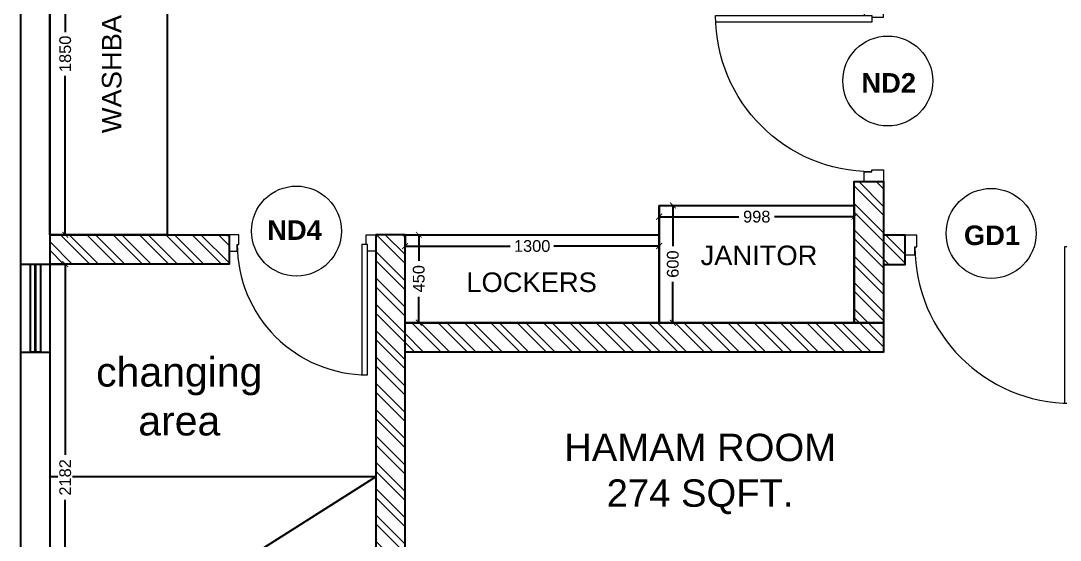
# Model space of a CAD drawing. Header units: millimetres. Extents: x 1464389 to 1998638, y -29162 to 256806.
# Drawn here: x 1878795 to 1884112, y 203579 to 206235 of the extents above; entities that cross this region are included whole.
import ezdxf

# ---------------------------------------------------------------- set-up
doc = ezdxf.new("R2010")
doc.units = ezdxf.units.MM
doc.header["$LTSCALE"] = 15
doc.header["$PDMODE"] = 35
doc.layers.get('0').update_dxf_attribs({"lineweight": 5})
for name, color, linetype in [('A-TEXT', 4, 'Continuous'), ('A-WNDW', 4, 'Continuous'), ('GFC Walls', 14, 'Continuous'), ('LS_DR_Washbasin', 165, 'Continuous'), ('NEW WALL', 5, 'Continuous'), ('Text', 250, 'Continuous')]:
    doc.layers.add(name, color=color, linetype=linetype)
for name, color, linetype, lineweight in [('A-Walls', 1, 'Continuous', 30), ('dimension', 1, 'Continuous', 25), ('DOOR', 124, 'Continuous', 9), ('HACH', 252, 'Continuous', 13)]:
    doc.layers.add(name, color=color, linetype=linetype, lineweight=lineweight)
doc.layers.add('Furnitures', color=7, linetype='Continuous', lineweight=25, true_color=0x753b00)
doc.styles.add('ARIAL', font='arial.ttf')
doc.dimstyles.new('SC-25', dxfattribs={"dimtxt": 60, "dimasz": 30, "dimexe": 0, "dimexo": 0, "dimgap": 25, "dimtad": 0, "dimdec": 0, "dimzin": 0, "dimdsep": 46, "dimtxsty": 'ARIAL', "dimblk": 'ARCHTICK', "dimcen": 0.09, "dimdle": 3, "dimclrd": 251, "dimclre": 251, "dimclrt": 1, "dimadec": 0, "dimazin": 0, "dimtfac": 1, "dimtdec": 0, "dimtofl": 0, "dimtmove": 0, "dimatfit": 2, "dimfxl": 100, "dimtolj": 1, "dimtzin": 0, "dimarcsym": 0})

# ---------------------------------------------------------------- blocks, each defined once
blk = doc.blocks.new('terrace site dwg')
at = {"layer": 'A-WNDW', "ltscale": 0.5}
for p, q in [((2562989.505105329, 863323.1717648032), (2563139.505105329, 863323.1717648032)), ((2563064.505105329, 863323.1717648032), (2563064.505105329, 862873.1717648032)), ((2563064.505105329, 863323.1717648032), (2563064.505105329, 862873.1717648032)), ((2562989.505105329, 862873.1717648032), (2563139.505105329, 862873.1717648032)), ((2562989.505105329, 862873.1717648032), (2563139.505105329, 862873.1717648032))]:
    blk.add_line(p, q, dxfattribs=at)
blk.add_lwpolyline([(2563089.505105329, 863323.1717648032), (2563089.505105329, 862873.1717648032), (2563039.505105329, 862873.1717648032), (2563039.505105329, 863323.1717648032)], close=True, dxfattribs=at)
blk.add_lwpolyline([(2563089.505105329, 863323.1717648032), (2563089.505105329, 862873.1717648032), (2563039.505105329, 862873.1717648032), (2563039.505105329, 863323.1717648032)], close=True, dxfattribs=at)
at = {"layer": 'A-WNDW', "ltscale": 0.5, "const_width": 14.0671646505383}
for points in [[(2563064.505105329, 863323.1717648032), (2563064.505105329, 862873.1717648032)], [(2563064.505105329, 863167.7291970837), (2563064.505105329, 862873.1717648032)]]:
    blk.add_lwpolyline(points, dxfattribs=at)
at = {"layer": 'GFC Walls'}
for p, q in [((2562989.505105329, 858688.1717648032), (2562989.505105329, 872598.1717648032)), ((2563139.505105329, 861453.1717648032), (2563139.505105329, 872418.1717648032))]:
    blk.add_line(p, q, dxfattribs=at)
blk = doc.blocks.new('_ArchTick')
at = {"color": 0, "linetype": 'ByBlock', "const_width": 0.15}
blk.add_lwpolyline([(-0.5, -0.5), (0.5, 0.5)], dxfattribs=at)
blk = doc.blocks.new('*D1427')
at = {"layer": 'Defpoints', "color": 0, "transparency": 16777216}
for p in [(1878943.747618751, 206991.2182636728), (1879022.048334532, 206991.2182636728), (1878943.747618751, 205140.9128441099)]:
    blk.add_point(p, dxfattribs=at)
at = {"layer": 'dimension', "color": 251, "lineweight": -2, "transparency": 16777216}
for p, q in [((1878943.747618751, 206991.2182636728), (1879022.048334532, 206991.2182636728)), ((1879022.048334532, 206994.2182636728), (1879022.048334532, 206177.7299467972)), ((1879022.048334532, 205137.9128441099), (1879022.048334532, 205954.4011609855)), ((1878943.747618751, 205140.9128441099), (1879022.048334532, 205140.9128441099))]:
    blk.add_line(p, q, dxfattribs=at)
at = {"layer": 'dimension', "color": 251, "lineweight": -2, "transparency": 16777216, "xscale": 30, "yscale": 30, "zscale": 30}
for p, rotation in [((1879022.048334532, 206991.2182636728), 90), ((1879022.048334532, 205140.9128441099), 270)]:
    blk.add_blockref('_ArchTick', p, dxfattribs=dict(at, rotation=rotation))
at = {"layer": 'dimension', "color": 1, "transparency": 16777216, "insert": (1879022.048334531, 206066.0655538908), "char_height": 60, "attachment_point": 5, "rotation": 90, "style": 'ARIAL', "bg_fill": 3, "box_fill_scale": 1.1, "bg_fill_color": 256, "bg_fill_true_color": 13158600, "bg_fill_transparency": 0}
blk.add_mtext('\\A1;1850', dxfattribs=at)
blk = doc.blocks.new('*D1431')
at = {"layer": 'Defpoints', "color": 0, "transparency": 16777216}
for p in [(1882060.44550344, 205290.9128441098), (1880760.598082899, 205140.9128441098), (1882060.44550344, 205083.2098450965)]:
    blk.add_point(p, dxfattribs=at)
at = {"layer": 'dimension', "color": 251, "lineweight": -2, "transparency": 16777216}
for p, q in [((1882060.44550344, 205290.9128441098), (1882060.44550344, 205083.2098450965)), ((1880760.598082899, 205140.9128441098), (1880760.598082899, 205083.2098450965)), ((1880757.598082899, 205083.2098450965), (1881298.857400264, 205083.2098450965)), ((1882063.44550344, 205083.2098450965), (1881522.186186075, 205083.2098450965))]:
    blk.add_line(p, q, dxfattribs=at)
at = {"layer": 'dimension', "color": 251, "lineweight": -2, "transparency": 16777216, "xscale": 30, "yscale": 30, "zscale": 30, "rotation": 180}
blk.add_blockref('_ArchTick', (1880760.598082899, 205083.2098450965), dxfattribs=at)
at = {"layer": 'dimension', "color": 251, "lineweight": -2, "transparency": 16777216, "xscale": 30, "yscale": 30, "zscale": 30}
blk.add_blockref('_ArchTick', (1882060.44550344, 205083.2098450965), dxfattribs=at)
at = {"layer": 'dimension', "color": 1, "transparency": 16777216, "insert": (1881410.521793169, 205083.2098450965), "char_height": 60, "attachment_point": 5, "style": 'ARIAL', "bg_fill": 3, "box_fill_scale": 1.1, "bg_fill_color": 256, "bg_fill_true_color": 13158600, "bg_fill_transparency": 0}
blk.add_mtext('\\A1;1300', dxfattribs=at)
blk = doc.blocks.new('*D1432')
at = {"layer": 'Defpoints', "color": 0, "transparency": 16777216}
for p in [(1882060.44550344, 205290.9128441098), (1883058.598598817, 205233.2098450965), (1883058.598598817, 205140.9141308283)]:
    blk.add_point(p, dxfattribs=at)
at = {"layer": 'dimension', "color": 251, "lineweight": -2, "transparency": 16777216}
for p, q in [((1882060.44550344, 205290.9128441098), (1882060.44550344, 205233.2098450965)), ((1882057.44550344, 205233.2098450965), (1882468.178258495, 205233.2098450965)), ((1883061.598598817, 205233.2098450965), (1882650.865843761, 205233.2098450965)), ((1883058.598598817, 205140.9141308283), (1883058.598598817, 205233.2098450965))]:
    blk.add_line(p, q, dxfattribs=at)
at = {"layer": 'dimension', "color": 251, "lineweight": -2, "transparency": 16777216, "xscale": 30, "yscale": 30, "zscale": 30, "rotation": 180}
blk.add_blockref('_ArchTick', (1882060.44550344, 205233.2098450965), dxfattribs=at)
at = {"layer": 'dimension', "color": 251, "lineweight": -2, "transparency": 16777216, "xscale": 30, "yscale": 30, "zscale": 30}
blk.add_blockref('_ArchTick', (1883058.598598817, 205233.2098450965), dxfattribs=at)
at = {"layer": 'dimension', "color": 1, "transparency": 16777216, "insert": (1882559.522051128, 205233.2098450965), "char_height": 60, "attachment_point": 5, "style": 'ARIAL', "bg_fill": 3, "box_fill_scale": 1.1, "bg_fill_color": 256, "bg_fill_true_color": 13158600, "bg_fill_transparency": 0}
blk.add_mtext('\\A1;998', dxfattribs=at)
blk = doc.blocks.new('*D1433')
at = {"layer": 'Defpoints', "color": 0, "transparency": 16777216}
for p in [(1880760.5980829, 205140.9128441099), (1880760.5980829, 204690.9138668041), (1880830.576330599, 204690.9138668041)]:
    blk.add_point(p, dxfattribs=at)
at = {"layer": 'dimension', "color": 251, "lineweight": -2, "transparency": 16777216}
for p, q in [((1880760.5980829, 205140.9128441099), (1880830.576330599, 205140.9128441099)), ((1880830.576330599, 205143.9128441099), (1880830.576330599, 205008.3008042974)), ((1880830.576330599, 204687.9138668041), (1880830.576330599, 204823.5259066166)), ((1880760.5980829, 204690.9138668041), (1880830.576330599, 204690.9138668041))]:
    blk.add_line(p, q, dxfattribs=at)
at = {"layer": 'dimension', "color": 251, "lineweight": -2, "transparency": 16777216, "xscale": 30, "yscale": 30, "zscale": 30}
for p, rotation in [((1880830.576330599, 205140.9128441099), 90), ((1880830.576330599, 204690.9138668041), 270)]:
    blk.add_blockref('_ArchTick', p, dxfattribs=dict(at, rotation=rotation))
at = {"layer": 'dimension', "color": 1, "transparency": 16777216, "insert": (1880830.576330598, 204915.9133554564), "char_height": 60, "attachment_point": 5, "rotation": 90, "style": 'ARIAL', "bg_fill": 3, "box_fill_scale": 1.1, "bg_fill_color": 256, "bg_fill_true_color": 13158600, "bg_fill_transparency": 0}
blk.add_mtext('\\A1;450', dxfattribs=at)
blk = doc.blocks.new('*D1350')
at = {"layer": 'Defpoints', "color": 0, "transparency": 16777216}
for p in [(1878944.598082907, 204990.9128441098), (1878944.598082907, 202808.9128441098), (1879022.048334534, 202808.9128441098)]:
    blk.add_point(p, dxfattribs=at)
at = {"layer": 'dimension', "color": 251, "lineweight": -2, "transparency": 16777216}
for p, q in [((1878944.598082907, 204990.9128441098), (1879022.048334534, 204990.9128441098)), ((1879022.048334534, 204993.9128441098), (1879022.048334534, 204014.7082056378)), ((1879022.048334534, 202805.9128441098), (1879022.048334534, 203785.1174825818)), ((1878944.598082907, 202808.9128441098), (1879022.048334534, 202808.9128441098))]:
    blk.add_line(p, q, dxfattribs=at)
at = {"layer": 'dimension', "color": 251, "lineweight": -2, "transparency": 16777216, "xscale": 30, "yscale": 30, "zscale": 30}
for p, rotation in [((1879022.048334534, 204990.9128441098), 90), ((1879022.048334534, 202808.9128441098), 270)]:
    blk.add_blockref('_ArchTick', p, dxfattribs=dict(at, rotation=rotation))
at = {"layer": 'dimension', "color": 1, "transparency": 16777216, "insert": (1879022.048334534, 203899.9128441092), "char_height": 60, "attachment_point": 5, "rotation": 90, "style": 'ARIAL', "bg_fill": 3, "box_fill_scale": 1.1, "bg_fill_color": 256, "bg_fill_true_color": 13158600, "bg_fill_transparency": 0}
blk.add_mtext('\\A1;2182', dxfattribs=at)
blk = doc.blocks.new('*D1420')
at = {"layer": 'Defpoints', "color": 0, "transparency": 16777216}
for p in [(1882060.44550344, 205290.9128441099), (1882060.446276899, 204690.9138668051), (1882130.264837914, 204690.9138668051)]:
    blk.add_point(p, dxfattribs=at)
at = {"layer": 'dimension', "color": 251, "lineweight": -2, "transparency": 16777216}
for p, q in [((1882060.44550344, 205290.9128441099), (1882130.264837914, 205290.9128441099)), ((1882130.264837914, 205293.9128441099), (1882130.264837914, 205082.2571480905)), ((1882130.264837914, 204687.9138668051), (1882130.264837914, 204899.5695628245)), ((1882060.446276899, 204690.9138668051), (1882130.264837914, 204690.9138668051))]:
    blk.add_line(p, q, dxfattribs=at)
at = {"layer": 'dimension', "color": 251, "lineweight": -2, "transparency": 16777216, "xscale": 30, "yscale": 30, "zscale": 30}
for p, rotation in [((1882130.264837914, 205290.9128441099), 90), ((1882130.264837914, 204690.9138668051), 270)]:
    blk.add_blockref('_ArchTick', p, dxfattribs=dict(at, rotation=rotation))
at = {"layer": 'dimension', "color": 1, "transparency": 16777216, "insert": (1882130.264837914, 204990.913355457), "char_height": 60, "attachment_point": 5, "rotation": 90, "style": 'ARIAL', "bg_fill": 3, "box_fill_scale": 1.1, "bg_fill_color": 256, "bg_fill_true_color": 13158600, "bg_fill_transparency": 0}
blk.add_mtext('\\A1;600', dxfattribs=at)
blk = doc.blocks.new('D900')
for points in [[(0, 840), (0, 900), (100, 900), (100, 850), (60, 850), (60, 840)], [(0, 60), (0, 0), (100, 0), (100, 50), (60, 50), (60, 60)]]:
    blk.add_lwpolyline(points, close=True)
blk.add_lwpolyline([(60, 850, -0.4142135623730955), (860, 50), (60, 50), (60, 85), (859.2340082854332, 85)], format="xyb")
blk = doc.blocks.new('DOOR TERRACE')
at = {"layer": 'DOOR', "rotation": 180}
blk.add_blockref('D900', (1153629.770352836, -153840.4073915436), dxfattribs=at)
at = {"layer": 'DOOR'}
for p, xscale, yscale, zscale, rotation in [((1151031.770303391, -155012.5558390135), -0.8333333333330818, 0.8333333333330818, 0.83333333333308, 90), ((1154640.061276606, -155014.5890190341), -0.9999563330010446, 0.9999563330010446, 0.9999563330010446, 89.99999998047635)]:
    blk.add_blockref('D900', p, dxfattribs=dict(at, xscale=xscale, yscale=yscale, zscale=zscale, rotation=rotation))
blk = doc.blocks.new('LEGEND TERRACE')
for centre in [(1153650.68822083, -154226.0928164935), (1150625.94997473, -154993.6663640364), (1154179.400375596, -155005.5981734639)]:
    blk.add_circle(centre, 230)
at = {"layer": 'A-TEXT', "ltscale": 0.25, "char_height": 100, "attachment_point": 1, "style": 'ARIAL'}
for s, insert in [('\\pxqc;{\\fArial|b1|i0|c0|p34;ND2}', (1153004.084927888, -154185.7985443005)), ('\\pxqc;{\\fArial|b1|i0|c0|p34;ND4}', (1149964.858529043, -154938.6034700493)), ('\\pxqc,t11;{\\fArial|b1|i0|c0|p34;GD1}', (1153532.797082654, -154965.303901271))]:
    blk.add_mtext_dynamic_manual_height_columns(s, width=1302.770375959575, gutter_width=250, heights=[0], dxfattribs=dict(at, insert=insert))
blk = doc.blocks.new('INTERNAL WALLS FIFFTH')
at = {"layer": 'NEW WALL', "ltscale": 0.25}
for points in [[(1153479.770819212, -155462.5548163193), (1153479.770819367, -154740.4073915442), (1153629.770352837, -154740.4073915442), (1153629.770352682, -155462.5548163193)], [(1149365.770303397, -155012.555839014), (1150281.770303391, -155012.5558390139), (1150281.770303391, -155162.5558390139), (1149365.770303397, -155162.555839014)], [(1153629.765397001, -155163.8848253816), (1153740.100576906, -155164.5892986679), (1153740.100576906, -155014.5892986679), (1153629.765397001, -155013.8848253816)], [(1151181.770303391, -155462.5548163197), (1153629.770352837, -155462.5548163193), (1153629.770352837, -155612.5548163193), (1151181.770303391, -155612.5548163197)]]:
    blk.add_lwpolyline(points, close=True, dxfattribs=at)
blk.add_lwpolyline([(1151181.770303392, -157344.5558390144), (1151181.770303391, -155012.5558390139), (1151031.770303391, -155012.5558390139), (1151031.770303392, -157344.5558390145)], dxfattribs=at)

msp = doc.modelspace()

# ---------------------------------------------------------------- linework, layer by layer
at = {"layer": 'Furnitures'}
for points in [[(1878943.74761875, 206991.2182636727), (1879543.686308552, 206991.2182636727), (1879543.686308552, 205140.9128441098), (1878943.74761875, 205140.9128441098)], [(1882060.44550344, 205290.9128441098), (1883058.598598767, 205290.9141308283), (1883058.598598767, 204690.9151535225), (1882060.44550344, 204690.913866804)], [(1880760.598082899, 205140.9128441098), (1882060.44550344, 205140.9128441098), (1882060.44550344, 204690.913866804), (1880760.598082899, 204690.913866804)]]:
    msp.add_lwpolyline(points, close=True, dxfattribs=at)
at = {"layer": 'LS_DR_Washbasin'}
for q in [(1878944.537178519, 203901.959321099), (1879074.956737949, 202931.9899011285)]:
    msp.add_line((1880610.5980829, 203901.959321099), q, dxfattribs=at)

# ---------------------------------------------------------------- block references
at = {"layer": 'A-Walls'}
msp.add_blockref('terrace site dwg', (-684194.9070224285, -658332.2589206935), dxfattribs=at)

# ---------------------------------------------------------------- texts
at = {"layer": 'Text', "insert": (1879311.021975537, 206498.259283753), "char_height": 100, "width": 1578.072175809421, "attachment_point": 9, "rotation": 90.00000000000001, "style": 'ARIAL'}
msp.add_mtext('WASHBASIN', dxfattribs=at)
at = {"layer": 'Text', "char_height": 100, "width": 1578.072175809421, "attachment_point": 9, "style": 'ARIAL'}
for s, insert in [('JANITOR', (1882869.563005935, 204984.0854081644)), ('LOCKERS', (1881741.399092269, 204846.6858010101))]:
    msp.add_mtext(s, dxfattribs=dict(at, insert=insert))
at = {"layer": 'Text', "ltscale": 0.25, "style": 'ARIAL'}
for s, width, gutter_width, insert, char_height, attachment_point in [('\\pxqc;changing \\Parea', 1302.770375959575, 250.0000000000001, (1880256.737008268, 204112.2603026932), 150, 9), ('\\pxqc;HAMAM ROOM\\P\\pt5;274 SQFT.        \\P\\pq*;     ', 1896.10011896005, 250, (1881321.557971538, 203477.9331294672), 140, 7)]:
    msp.add_mtext_dynamic_manual_height_columns(s, width=width, gutter_width=gutter_width, heights=[0], dxfattribs=dict(at, insert=insert, char_height=char_height, attachment_point=attachment_point))

# ---------------------------------------------------------------- next in the draw order: dimensions: what is measured, and where the dimension line sits
at = {"layer": 'dimension'}
for base, p1, p2, picture, middle in [((1879022.048334532, 206991.2182636728), (1878943.74761875, 205140.9128441098), (1878943.74761875, 206991.2182636727), '*D1427', (1879022.048334531, 206066.0655538908)), ((1879022.048334534, 202808.9128441098), (1878944.598082906, 204990.9128441097), (1878944.598082906, 202808.9128441097), '*D1350', (1879022.048334534, 203899.9128441092))]:
    dim = msp.add_linear_dim(base=base, p1=p1, p2=p2, angle=90, dimstyle='SC-25', override={"dimtfill": 1, "dimarcsym": 1}, dxfattribs=at)
    dim.commit()
    dim.dimension.update_dxf_attribs({"geometry": picture, "text_midpoint": middle})
dim = msp.add_linear_dim(base=(1882060.44550344, 205083.2098450965), p1=(1880760.598082899, 205140.9128441098), p2=(1882060.44550344, 205290.9128441098), dimstyle='SC-25', override={"dimtfill": 1, "dimarcsym": 1}, dxfattribs=at)
dim.commit()
dim.dimension.update_dxf_attribs({"geometry": '*D1431', "text_midpoint": (1881410.521793169, 205083.2098450965)})

# ---------------------------------------------------------------- next in the draw order: dimensions: what is measured, and where the dimension line sits
dim = msp.add_linear_dim(base=(1883058.598598817, 205233.2098450965), p1=(1882060.44550344, 205290.9128441098), p2=(1883058.598598817, 205140.9141308283), dimstyle='SC-25', override={"dimtmove": 1, "dimtfill": 1, "dimarcsym": 1}, dxfattribs=at)
dim.commit()
dim.dimension.update_dxf_attribs({"geometry": '*D1432', "text_midpoint": (1882559.522051128, 205233.2098450965)})
dim = msp.add_linear_dim(base=(1880830.576330599, 204690.9138668041), p1=(1880760.598082899, 205140.9128441098), p2=(1880760.598082899, 204690.913866804), angle=90, dimstyle='SC-25', override={"dimtfill": 1, "dimarcsym": 1}, dxfattribs=at)
dim.commit()
dim.dimension.update_dxf_attribs({"geometry": '*D1433', "text_midpoint": (1880830.576330598, 204915.9133554564)})

# ---------------------------------------------------------------- next in the draw order: hatches: boundary and pattern name
at = {"layer": 'HACH'}
h = msp.add_hatch(dxfattribs=at)
h.set_pattern_fill('ANSI32', color=256, scale=9.999999999999998, angle=90)
h.set_pattern_definition([(135, (-635552.533274899, -698149.2975375736), (-67.35192090801866, -67.35192090801866), []), (135, (-635552.533274899, -698104.3962375736), (-67.35192090801866, -67.35192090801866), [])])
h.paths.add_polyline_path([(1889903.888997762, 204988.9079386445), (1889753.888997762, 204988.9079386445), (1889754.598132349, 203920.9350809365), (1889904.598132349, 203920.9350809365)])
h.paths.add_polyline_path([(1889903.889088294, 205138.9081815417), (1887497.625106785, 205138.9003885561), (1887497.625106785, 204988.9003885561), (1889903.889088294, 204988.9081815417)])
h.paths.add_polyline_path([(1889903.18002763, 206338.9082254707), (1889753.18002763, 206338.9082254707), (1889753.889087953, 206138.9039362296), (1889903.889087953, 206138.9039362296)])
h.paths.add_polyline_path([(1886597.62510681, 205138.9048547563), (1885268.889068893, 205138.8970621204), (1885268.889068893, 204988.8970621204), (1886447.625002308, 204988.903975051), (1886447.625002307, 204988.9044149034), (1886597.625002307, 204988.9044149034), (1886597.62510681, 204988.9048547563), (1886447.625002308, 204988.903975051), (1886447.627790643, 203170.7692440375), (1886597.627790643, 203170.7692440375), (1886597.625002307, 204988.9044149034), (1886447.625002307, 204988.9044149034), (1886447.625002308, 204988.903975051), (1886597.62510681, 204988.9048547563)])
h.paths.add_polyline_path([(1884368.947515194, 205038.8796640893), (1884368.889068902, 205038.8796640893), (1884368.889068868, 205138.8796640893), (1884218.923448644, 205138.8796640893), (1884218.92344861, 205038.8794154844), (1884219.598132349, 203925.9350809365), (1884369.598132349, 203925.9350809365)])
h.paths.add_polyline_path([(1880760.5980829, 201908.9128441092), (1880610.599420701, 201908.9128441092), (1880610.599420701, 200505.9128441098), (1880760.5980829, 200505.9128441098)])
h.paths.add_polyline_path([(1880760.598082899, 205140.9128441097), (1880610.598082899, 205140.9128441097), (1880610.5980829, 203120.9128441096), (1880760.5980829, 203120.9128441096)])
h.paths.add_polyline_path([(1880760.5980829, 202970.9128441096), (1880610.5980829, 202970.9128441096), (1880610.5980829, 202808.9128441092), (1880760.5980829, 202808.9128441092)])
h.paths.add_polyline_path([(1880760.5980829, 202808.9128441092), (1880610.5980829, 202808.9128441092), (1878944.598082906, 202808.9128441096), (1878944.598082906, 202658.9128441096), (1880760.5980829, 202658.9128441092)])
h.paths.add_polyline_path([(1883208.598132345, 204690.9138668043), (1880760.598082899, 204690.9138668039), (1880760.5980829, 204540.9138668039), (1883208.598132345, 204540.9138668043)])
h.paths.add_polyline_path([(1883208.598132254, 204989.5838261002), (1883208.593176509, 204989.5838577419), (1883208.593176509, 205139.5838577419), (1883208.598132345, 205413.0612915794), (1883058.598598875, 205413.0612915794), (1883058.598598721, 204690.9138668043), (1883208.598132191, 204690.9138668043)])
h.paths.add_polyline_path([(1883318.928356414, 205038.879415791), (1883318.92344861, 205038.879415791), (1883318.923448644, 205138.879415791), (1883208.598132286, 205139.5838261), (1883208.598132254, 204989.5838261002), (1883318.928356414, 204988.8793844556)])
h.paths.add_polyline_path([(1879860.598082899, 205140.9128441097), (1878944.598082906, 205140.9128441096), (1878944.598082906, 204990.9128441096), (1879860.598082899, 204990.9128441097)])
h.paths.add_polyline_path([(1881263.901062438, 206763.131317555), (1881113.901062438, 206763.131317555), (1881113.901062438, 206313.0612915794), (1881263.901062438, 206313.0612915794)])
h.paths.add_polyline_path([(1883058.598132345, 206463.0612915794), (1881263.901062438, 206463.0612915794), (1881263.901062438, 206313.0612915794), (1883058.598132345, 206313.0612915794)])
h.paths.add_polyline_path([(1883058.598132345, 207663.131317555), (1881113.901062438, 207663.131317555), (1881113.901062438, 207513.131317555), (1883058.598132345, 207513.131317555)])
h.paths.add_polyline_path([(1883208.598132345, 210186.3247922016), (1883058.598132345, 210186.3247922016), (1883058.598132345, 206313.0612915794), (1883208.598132345, 206313.0612915794)])
h.paths.add_polyline_path([(1883208.598132345, 211236.3235904453), (1880145.528266857, 211236.2248764519), (1880145.528266857, 211235.3173921576), (1878943.730901377, 211236.1861459552), (1878943.730901377, 211086.1861459552), (1880144.160524682, 211086.2248323734), (1880144.160525086, 211086.2320287179), (1880294.160525086, 211086.2320287179), (1883208.598132345, 211086.3235904453)])
h.paths.add_polyline_path([(1879394.051157529, 209286.2228830096), (1878944.5980829, 209285.8764307408), (1878944.5980829, 209135.8764307408), (1879394.051157529, 209136.2228830096)])
h.paths.add_polyline_path([(1880144.051157529, 209136.2228834836), (1880144.160525086, 211086.2320287179), (1880294.160525086, 211086.2320287179), (1880294.059546666, 209285.8000819763), (1881113.891683632, 209286.1395937854), (1881113.888460556, 209586.1534701984), (1881263.888460556, 209586.1534701984), (1881263.901062438, 208413.1313175547), (1881113.901062438, 208413.1313175547), (1881113.893295095, 209136.1395944527), (1880294.051133816, 209135.8000784925), (1880294.051157529, 209136.2228834836)])
h.paths.add_polyline_path([(1883058.595284441, 212465.9128535582), (1881945.785765115, 212465.9128443776), (1881945.785765115, 212398.8303441735), (1881945.785765115, 212315.9128443776), (1883058.595025541, 212315.9128535582)])
h.paths.add_polyline_path([(1881195.528266953, 213365.9128441652), (1881045.528266953, 213365.9128441652), (1881045.528266953, 212315.9128443776), (1881195.528266953, 212315.9128443776)])
h.paths.add_polyline_path([(1883208.598132345, 214115.9128441096), (1883058.598132345, 214115.9128441096), (1883058.594715568, 212136.3223723941), (1883108.594715568, 212136.3223723941), (1883108.594715568, 212136.3223978765), (1883208.594715568, 212136.3223978424)])

# ---------------------------------------------------------------- next in the draw order: dimensions: what is measured, and where the dimension line sits
at = {"layer": 'dimension'}
dim = msp.add_linear_dim(base=(1882130.264837914, 204690.9138668051), p1=(1882060.44550344, 205290.9128441098), p2=(1882060.446276898, 204690.913866805), angle=90, dimstyle='SC-25', override={"dimtfill": 1, "dimarcsym": 1}, dxfattribs=at)
dim.commit()
dim.dimension.update_dxf_attribs({"geometry": '*D1420', "text_midpoint": (1882130.264837914, 204990.913355457)})

# ---------------------------------------------------------------- next in the draw order: block references
msp.add_blockref('DOOR TERRACE', (729578.8277795084, 360153.4686831236))

# ---------------------------------------------------------------- next in the draw order: block references
msp.add_blockref('LEGEND TERRACE', (729578.8277795084, 360153.4686831236))

# ---------------------------------------------------------------- next in the draw order: block references
msp.add_blockref('INTERNAL WALLS FIFFTH', (729578.8277795084, 360153.4686831236))

doc.saveas('drawing.dxf')
